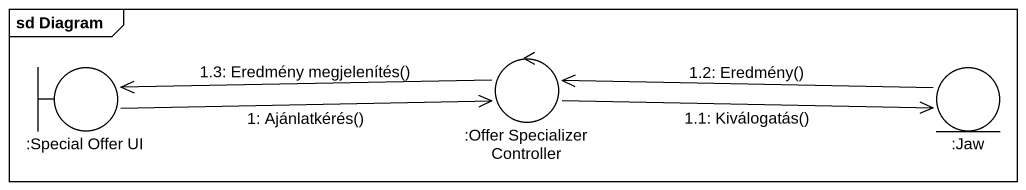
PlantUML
@startuml
mainframe sd Diagram
boundary ":Special Offer UI" as Special_Offer_UI
control ":Offer Specializer Controller" as Offer_Specializer_Controller
entity ":Jaw" as Jaw
Special_Offer_UI -right-> Offer_Specializer_Controller : 1: Ajánlatkérés()
Offer_Specializer_Controller -right-> Jaw : 1.1: Kiválogatás()
Jaw -left-> Offer_Specializer_Controller : 1.2: Eredmény()
Offer_Specializer_Controller -left-> Special_Offer_UI : 1.3: Eredmény megjelenítés()
@enduml
